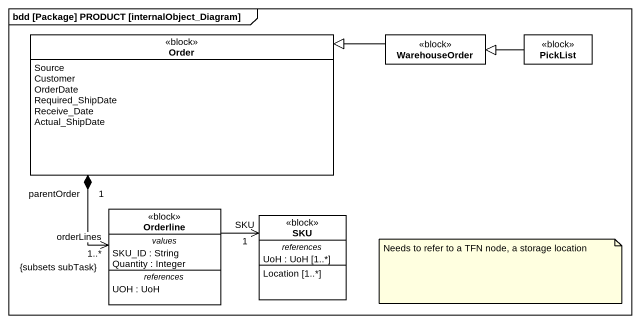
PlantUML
@startuml
mainframe bdd [Package] PRODUCT [internalObject_Diagram]
hide circle
hide empty members
class Order <<block>> #FFFFFF {
  Source
  Customer
  OrderDate
  Required_ShipDate
  Receive_Date
  Actual_ShipDate
}
class WarehouseOrder <<block>> #FFFFFF
class PickList <<block>> #FFFFFF
class Orderline <<block>> #FFFFFF {
  -- values --
  SKU_ID : String
  Quantity : Integer
  -- references --
  UOH : UoH
}
class SKU <<block>> #FFFFFF {
  -- references --
  UoH : UoH [1..*]
  --
  Location [1..*]
}
Order "parentOrder\n1" *--> "1..*\norderLines\n{subsets subTask}" Orderline
WarehouseOrder -left-|> Order
PickList -left-|> WarehouseOrder
SKU "SKU\n1" <-left- Orderline
note as N1
  Needs to refer to a TFN node, a storage location
end note
@enduml
